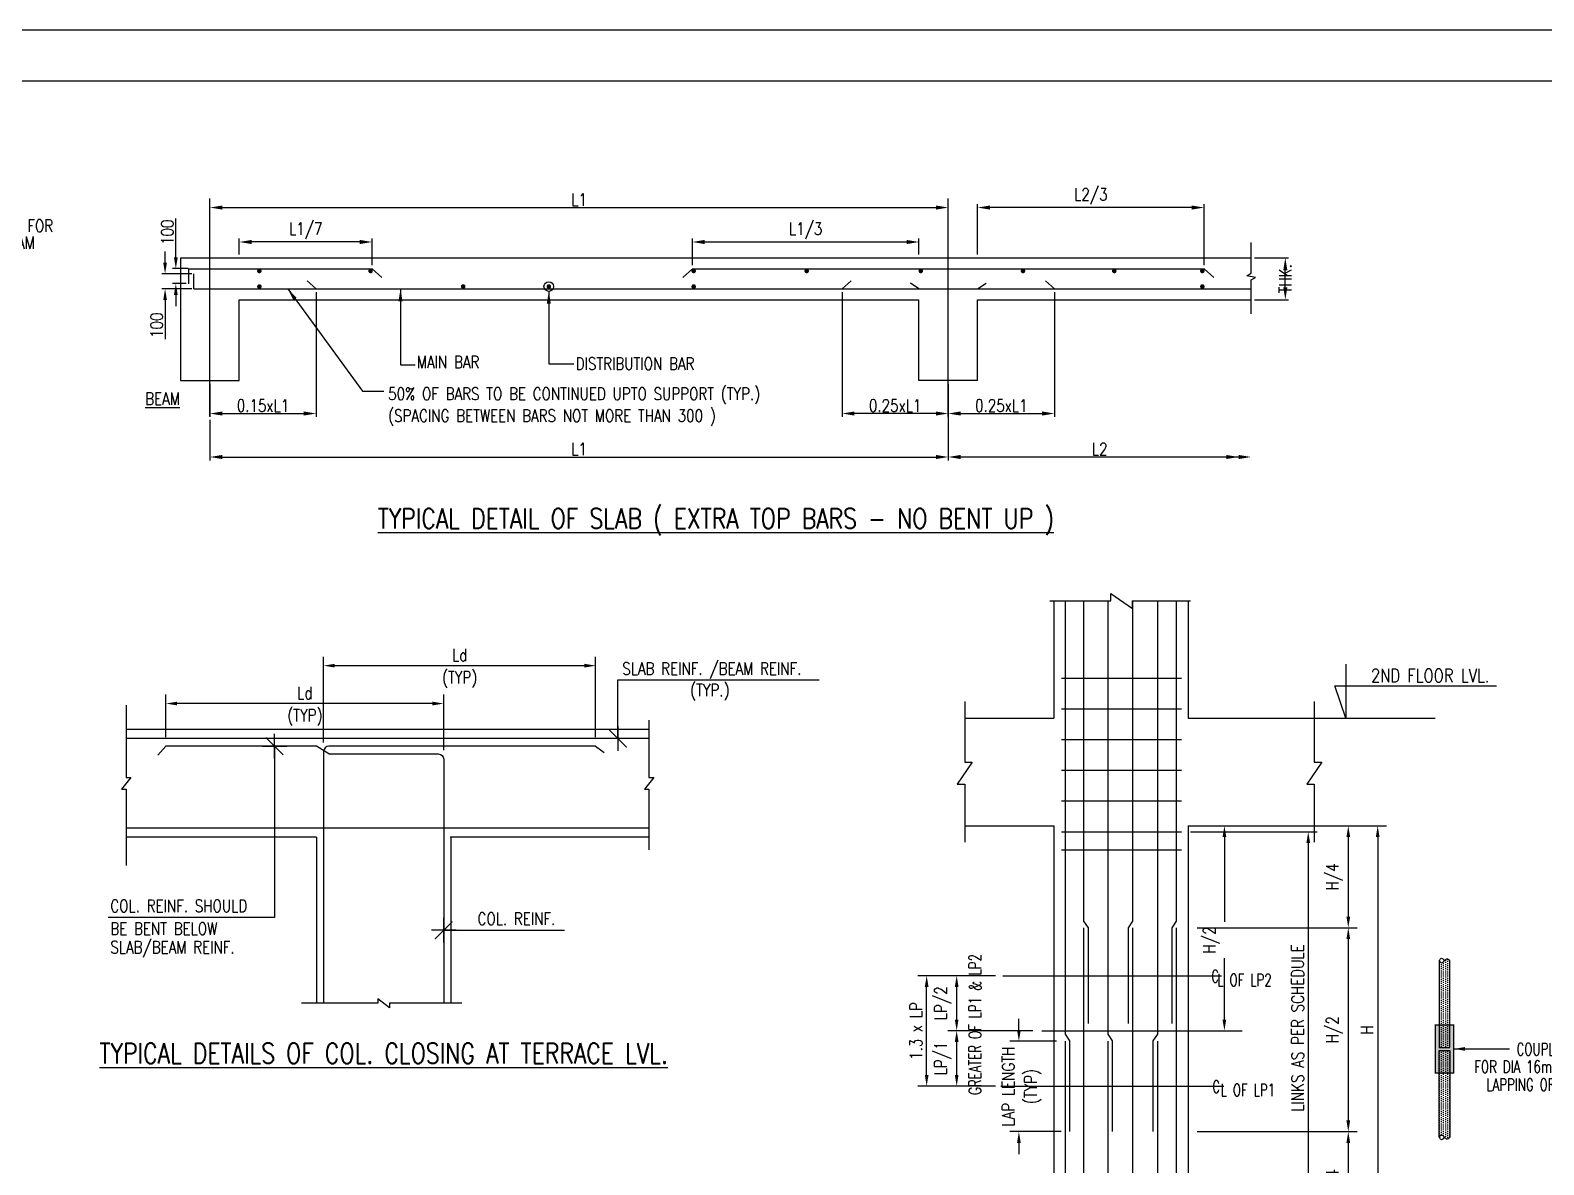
# Model space of a CAD drawing. Extents: x 482149 to 766876, y -388107 to -272741.
# Drawn here: x 689002 to 722770, y -299230 to -273908 of the extents above; entities that cross this region are included whole.
import ezdxf
from ezdxf.enums import TextEntityAlignment as Align
from ezdxf.lldxf.tags import DXFTag

# ---------------------------------------------------------------- set-up
doc = ezdxf.new("R2010")
doc.units = 0
doc.header["$LTSCALE"] = 500
doc.header["$MEASUREMENT"] = 0
doc.linetypes.add('CENTER2', pattern=[1.125, 0.75, -0.125, 0.125, -0.125])
doc.layers.get('DEFPOINTS').update_dxf_attribs({"color": 4})
for name, color, linetype in [('BRAKE LINE', 8, 'Continuous'), ('CEN', 8, 'CENTER'), ('col & circal', 8, 'CENTER2'), ('CUTOUT2', 9, 'Continuous'), ('DIM', 5, 'Continuous'), ('HACTH', 9, 'Continuous'), ('hat', 8, 'Continuous'), ('LINE CUT', 8, 'Continuous'), ('LINK', 2, 'Continuous'), ('REINFORCEMENT', 6, 'Continuous'), ('S-CONCRET LINE', 4, 'Continuous'), ('S-REINFORCEMENT', 6, 'Continuous'), ('S-TEXT-1', 4, 'Continuous'), ('S-TITLE', 6, 'Continuous'), ('s_TITILE', 9, 'Continuous'), ('TXT', 4, 'Continuous'), ('TXT1', 2, 'Continuous')]:
    doc.layers.add(name, color=color, linetype=linetype)
doc.styles.add('ROMAND', font='simplex.shx')
doc.styles.add('ROMANS', font='simplex.shx', dxfattribs={"width": 0.8, "height": 275, "bigfont": 'bigfont.shx'})
doc.styles.add('ROMENT', font='simplex.shx', dxfattribs={"bigfont": 'bigfont.shx'})
tags = doc.linetypes.add('CENTER', pattern=[2, 1.25, -0.25, 0.25, -0.25]).pattern_tags.tags
tags[10:11] = [DXFTag(74, 4), DXFTag(75, 0), DXFTag(340, '0'), DXFTag(46, 1.0), DXFTag(50, 0.0), DXFTag(44, 0.0), DXFTag(45, 0.0)]
tags[8:9] = [DXFTag(74, 4), DXFTag(75, 0), DXFTag(340, '0'), DXFTag(46, 1.0), DXFTag(50, 0.0), DXFTag(44, 0.0), DXFTag(45, 0.0)]
tags[6:7] = [DXFTag(74, 4), DXFTag(75, 0), DXFTag(340, '0'), DXFTag(46, 1.0), DXFTag(50, 0.0), DXFTag(44, 0.0), DXFTag(45, 0.0)]
tags[4:5] = [DXFTag(74, 4), DXFTag(75, 0), DXFTag(340, '0'), DXFTag(46, 1.0), DXFTag(50, 0.0), DXFTag(44, 0.0), DXFTag(45, 0.0)]
doc.dimstyles.new('Copy of INT2TIMES', dxfattribs={"dimtxt": 300, "dimasz": 275, "dimexe": 75, "dimexo": 75, "dimgap": 40, "dimtad": 1, "dimdec": 0, "dimlfac": 0.5, "dimrnd": 5, "dimzin": 0, "dimdsep": 46, "dimtxsty": 'ROMANS', "dimcen": -1, "dimclrd": 5, "dimclre": 5, "dimclrt": 4, "dimadec": 0, "dimazin": 0, "dimtfac": 1, "dimtdec": 0, "dimtix": 1, "dimtofl": 0, "dimtmove": 2, "dimatfit": 3, "dimfxl": 0, "dimtolj": 1, "dimtzin": 0, "dimarcsym": 0})
doc.dimstyles.new('Copy(2) of Standard', dxfattribs={"dimtxt": 300, "dimasz": 250, "dimexe": 75, "dimexo": 50, "dimgap": 50, "dimtad": 1, "dimdec": 0, "dimrnd": 5, "dimzin": 0, "dimdsep": 46, "dimtxsty": 'ROMANS', "dimcen": 0, "dimclrd": 5, "dimclre": 5, "dimclrt": 4, "dimadec": 0, "dimazin": 0, "dimtfac": 1, "dimtdec": 0, "dimtofl": 0, "dimtmove": 0, "dimatfit": 3, "dimfxl": 0, "dimtolj": 1, "dimtzin": 0, "dimarcsym": 0})
doc.dimstyles.new('dim25', dxfattribs={"dimtxt": 250, "dimasz": 250, "dimexe": 200, "dimexo": 200, "dimgap": 100, "dimtad": 1, "dimdec": 0, "dimlfac": 0.25, "dimzin": 0, "dimdsep": 46, "dimtxsty": 'ROMANS', "dimcen": 0, "dimclrd": 5, "dimclre": 5, "dimclrt": 4, "dimadec": 0, "dimazin": 0, "dimtfac": 1, "dimtdec": 0, "dimtix": 1, "dimtofl": 0, "dimtmove": 2, "dimatfit": 3, "dimfxl": 0, "dimtolj": 1, "dimtzin": 0, "dimlwd": -1, "dimlwe": -1, "dimarcsym": 0})
doc.dimstyles.new('INT$7', dxfattribs={"dimtxt": 9, "dimasz": 8, "dimexe": 8, "dimexo": 3, "dimgap": 2, "dimtad": 1, "dimdec": 0, "dimzin": 0, "dimdsep": 46, "dimtxsty": 'ROMANS', "dimblk": 'DIMTICK', "dimcen": -0.25, "dimclrd": 5, "dimclre": 5, "dimclrt": 4, "dimadec": 0, "dimazin": 0, "dimtfac": 1, "dimtdec": 0, "dimtix": 1, "dimtofl": 0, "dimtmove": 2, "dimatfit": 3, "dimldrblk": 'DIMTICK', "dimfxl": 0, "dimtolj": 1, "dimtzin": 0, "dimarcsym": 0})

# ---------------------------------------------------------------- blocks, each defined once
blk = doc.blocks.new('DIMTICK')
for p, q in [((-1, 0), (1, 0)), ((0, 1), (0, -1))]:
    blk.add_line(p, q)
at = {"color": 2, "const_width": 0.1}
blk.add_lwpolyline([(0.71, 0.71), (-0.71, -0.71)], dxfattribs=at)
blk = doc.blocks.new('*D88')
at = {"layer": 'DEFPOINTS', "color": 0}
for p in [(693665, -278634), (693665, -278988), (696630, -279229)]:
    blk.add_point(p, dxfattribs=at)
at = {"layer": 'DIM', "color": 5, "lineweight": -2, "ltscale": 2}
for p, q in [((693665, -278913), (693665, -278559)), ((696630, -279154), (696630, -278559)), ((696355, -278634), (693940, -278634))]:
    blk.add_line(p, q, dxfattribs=at)
at = {"layer": 'DIM', "color": 5}
for points in [[(693940, -278588), (693940, -278680), (693665, -278634)], [(696355, -278680), (696355, -278588), (696630, -278634)]]:
    blk.add_solid(points, dxfattribs=at)
at = {"layer": 'DIM', "color": 4, "insert": (695147, -278384), "char_height": 275, "attachment_point": 5, "style": 'ROMANS'}
blk.add_mtext('\\A1;L1/7', dxfattribs=at)
blk = doc.blocks.new('*D89')
at = {"layer": 'DEFPOINTS', "color": 0}
for p in [(708829, -278634), (703775, -279229), (708829, -278988)]:
    blk.add_point(p, dxfattribs=at)
at = {"layer": 'DIM', "color": 5, "lineweight": -2, "ltscale": 2}
for p, q in [((703775, -279154), (703775, -278559)), ((708829, -278913), (708829, -278559)), ((704050, -278634), (708554, -278634))]:
    blk.add_line(p, q, dxfattribs=at)
at = {"layer": 'DIM', "color": 5}
for points in [[(704050, -278588), (704050, -278680), (703775, -278634)], [(708554, -278680), (708554, -278588), (708829, -278634)]]:
    blk.add_solid(points, dxfattribs=at)
at = {"layer": 'DIM', "color": 4, "insert": (706302, -278384), "char_height": 275, "attachment_point": 5, "style": 'ROMANS'}
blk.add_mtext('\\A1;L1/3', dxfattribs=at)
blk = doc.blocks.new('*D90')
at = {"layer": 'DEFPOINTS', "color": 0}
for p in [(710138, -277865), (710138, -278988), (715193, -279229)]:
    blk.add_point(p, dxfattribs=at)
at = {"layer": 'DIM', "color": 5, "lineweight": -2, "ltscale": 2}
for p, q in [((710138, -278913), (710138, -277790)), ((714918, -277865), (710413, -277865)), ((715193, -279154), (715193, -277790))]:
    blk.add_line(p, q, dxfattribs=at)
at = {"layer": 'DIM', "color": 5}
for points in [[(710413, -277820), (710413, -277911), (710138, -277865)], [(714918, -277911), (714918, -277820), (715193, -277865)]]:
    blk.add_solid(points, dxfattribs=at)
at = {"layer": 'DIM', "color": 4, "insert": (712666, -277616), "char_height": 275, "attachment_point": 5, "style": 'ROMANS'}
blk.add_mtext('\\A1;L2/3', dxfattribs=at)
blk = doc.blocks.new('*D91')
at = {"layer": 'DEFPOINTS', "color": 0}
for p in [(716241, -278988), (717004, -278988), (716241, -279922)]:
    blk.add_point(p, dxfattribs=at)
at = {"layer": 'DIM', "color": 5, "lineweight": -2, "ltscale": 2}
for p, q in [((716316, -278988), (717079, -278988)), ((717004, -279647), (717004, -279263)), ((716316, -279922), (717079, -279922))]:
    blk.add_line(p, q, dxfattribs=at)
at = {"layer": 'DIM', "color": 5}
for points in [[(717050, -279263), (716959, -279263), (717004, -278988)], [(716959, -279647), (717050, -279647), (717004, -279922)]]:
    blk.add_solid(points, dxfattribs=at)
at = {"layer": 'DIM', "color": 4, "insert": (717004, -279455), "char_height": 275, "attachment_point": 5, "rotation": 90, "style": 'ROMANS'}
blk.add_mtext('\\A1;THK.', dxfattribs=at)
blk = doc.blocks.new('*D92')
at = {"layer": 'DEFPOINTS', "color": 0}
for p in [(709484, -277865), (693011, -278988), (709484, -278988)]:
    blk.add_point(p, dxfattribs=at)
at = {"layer": 'DIM', "color": 5, "lineweight": -2, "ltscale": 2}
for p, q in [((693011, -278913), (693011, -277790)), ((693286, -277865), (709209, -277865)), ((709484, -278913), (709484, -277790))]:
    blk.add_line(p, q, dxfattribs=at)
at = {"layer": 'DIM', "color": 5}
for points in [[(693286, -277820), (693286, -277911), (693011, -277865)], [(709209, -277911), (709209, -277820), (709484, -277865)]]:
    blk.add_solid(points, dxfattribs=at)
at = {"layer": 'DIM', "color": 4, "insert": (701247, -277688), "char_height": 275, "attachment_point": 5, "style": 'ROMANS'}
blk.add_mtext('\\A1;L1', dxfattribs=at)
blk = doc.blocks.new('*D121')
at = {"layer": 'DEFPOINTS', "color": 0}
for p in [(695380, -279681), (693011, -281728), (695380, -282463)]:
    blk.add_point(p, dxfattribs=at)
at = {"layer": 'DIM', "color": 5, "lineweight": -2, "ltscale": 2}
for p, q in [((695380, -279756), (695380, -282538)), ((693011, -281803), (693011, -282538)), ((693286, -282463), (695105, -282463))]:
    blk.add_line(p, q, dxfattribs=at)
at = {"layer": 'DIM', "color": 5}
for points in [[(693286, -282417), (693286, -282508), (693011, -282463)], [(695105, -282508), (695105, -282417), (695380, -282463)]]:
    blk.add_solid(points, dxfattribs=at)
at = {"layer": 'DIM', "color": 4, "insert": (694195, -282285), "char_height": 275, "attachment_point": 5, "style": 'ROMANS'}
blk.add_mtext('\\A1;0.15xL1', dxfattribs=at)
blk = doc.blocks.new('*D122')
at = {"layer": 'DEFPOINTS', "color": 0}
for p in [(707115, -279681), (709484, -281728), (707115, -282463)]:
    blk.add_point(p, dxfattribs=at)
at = {"layer": 'DIM', "color": 5, "lineweight": -2, "ltscale": 2}
for p, q in [((707115, -279756), (707115, -282538)), ((709484, -281803), (709484, -282538)), ((709209, -282463), (707390, -282463))]:
    blk.add_line(p, q, dxfattribs=at)
at = {"layer": 'DIM', "color": 5}
for points in [[(707390, -282417), (707390, -282508), (707115, -282463)], [(709209, -282508), (709209, -282417), (709484, -282463)]]:
    blk.add_solid(points, dxfattribs=at)
at = {"layer": 'DIM', "color": 4, "insert": (708299, -282285), "char_height": 275, "attachment_point": 5, "style": 'ROMANS'}
blk.add_mtext('\\A1;0.25xL1', dxfattribs=at)
blk = doc.blocks.new('*D123')
at = {"layer": 'DEFPOINTS', "color": 0}
for p in [(709484, -281728), (693011, -282526), (709484, -283433)]:
    blk.add_point(p, dxfattribs=at)
at = {"layer": 'DIM', "color": 5, "lineweight": -2, "ltscale": 2}
for p, q in [((709484, -281803), (709484, -283508)), ((693011, -282601), (693011, -283508)), ((693286, -283433), (709209, -283433))]:
    blk.add_line(p, q, dxfattribs=at)
at = {"layer": 'DIM', "color": 5}
for points in [[(693286, -283387), (693286, -283479), (693011, -283433)], [(709209, -283479), (709209, -283387), (709484, -283433)]]:
    blk.add_solid(points, dxfattribs=at)
at = {"layer": 'DIM', "color": 4, "insert": (701247, -283256), "char_height": 275, "attachment_point": 5, "style": 'ROMANS'}
blk.add_mtext('\\A1;L1', dxfattribs=at)
blk = doc.blocks.new('*D124')
at = {"layer": 'DEFPOINTS', "color": 0}
for p in [(709484, -281728), (709484, -283433), (716241, -283433)]:
    blk.add_point(p, dxfattribs=at)
at = {"layer": 'DIM', "color": 5, "lineweight": -2, "ltscale": 2}
for p, q in [((709484, -281803), (709484, -283508)), ((715966, -283433), (709759, -283433)), ((716241, -283508), (716241, -283508))]:
    blk.add_line(p, q, dxfattribs=at)
at = {"layer": 'DIM', "color": 5}
for points in [[(709759, -283387), (709759, -283479), (709484, -283433)], [(715966, -283479), (715966, -283387), (716241, -283433)]]:
    blk.add_solid(points, dxfattribs=at)
at = {"layer": 'DIM', "color": 4, "insert": (712862, -283256), "char_height": 275, "attachment_point": 5, "style": 'ROMANS'}
blk.add_mtext('\\A1;L2', dxfattribs=at)
blk = doc.blocks.new('*D128')
at = {"layer": 'DEFPOINTS', "color": 0}
for p in [(711853, -279681), (709484, -281728), (711853, -282463)]:
    blk.add_point(p, dxfattribs=at)
at = {"layer": 'DIM', "color": 5, "lineweight": -2, "ltscale": 2}
for p, q in [((711853, -279756), (711853, -282538)), ((709484, -281803), (709484, -282538)), ((709759, -282463), (711578, -282463))]:
    blk.add_line(p, q, dxfattribs=at)
at = {"layer": 'DIM', "color": 5}
for points in [[(709759, -282417), (709759, -282508), (709484, -282463)], [(711578, -282508), (711578, -282417), (711853, -282463)]]:
    blk.add_solid(points, dxfattribs=at)
at = {"layer": 'DIM', "color": 4, "insert": (710668, -282285), "char_height": 275, "attachment_point": 5, "style": 'ROMANS'}
blk.add_mtext('\\A1;0.25xL1', dxfattribs=at)
blk = doc.blocks.new('*D130')
at = {"layer": 'DEFPOINTS', "color": 0}
for p in [(692029, -288936), (692029, -289888), (698226, -290180)]:
    blk.add_point(p, dxfattribs=at)
at = {"layer": 'DIM', "color": 5}
for p, q in [((692029, -289688), (692029, -288736)), ((697976, -288936), (692279, -288936)), ((698226, -289980), (698226, -288736))]:
    blk.add_line(p, q, dxfattribs=at)
for points in [[(692279, -288894), (692279, -288978), (692029, -288936)], [(697976, -288978), (697976, -288894), (698226, -288936)]]:
    blk.add_solid(points, dxfattribs=at)
at = {"layer": 'DIM', "color": 4, "char_height": 275, "attachment_point": 5, "style": 'ROMANS'}
for s, insert in [('\\A1;Ld', (695128, -288698)), ('(TYP)', (695128, -289245))]:
    blk.add_mtext(s, dxfattribs=dict(at, insert=insert))
blk = doc.blocks.new('*D131')
at = {"layer": 'DEFPOINTS', "color": 0}
for p in [(701616, -288090), (695546, -290008), (701616, -289888)]:
    blk.add_point(p, dxfattribs=at)
at = {"layer": 'DIM', "color": 5}
for p, q in [((695546, -289808), (695546, -287890)), ((701616, -289688), (701616, -287890)), ((695796, -288090), (701366, -288090))]:
    blk.add_line(p, q, dxfattribs=at)
for points in [[(695796, -288049), (695796, -288132), (695546, -288090)], [(701366, -288132), (701366, -288049), (701616, -288090)]]:
    blk.add_solid(points, dxfattribs=at)
at = {"layer": 'DIM', "color": 4, "char_height": 275, "attachment_point": 5, "style": 'ROMANS'}
for s, insert in [('\\A1;Ld', (698581, -287853)), ('(TYP)', (698581, -288400))]:
    blk.add_mtext(s, dxfattribs=dict(at, insert=insert))
blk = doc.blocks.new('*D168')
at = {"layer": 'DEFPOINTS', "color": 0}
for p in [(692250, -279229), (692577, -279229), (692532, -279564)]:
    blk.add_point(p, dxfattribs=at)
at = {"layer": 'TXT', "color": 5, "linetype": 'ByBlock', "lineweight": -2}
for p, q in [((692250, -278979), (692250, -278106)), ((692527, -279229), (692175, -279229)), ((692482, -279564), (692175, -279564)), ((692250, -279814), (692250, -280064))]:
    blk.add_line(p, q, dxfattribs=at)
at = {"layer": 'TXT', "color": 5}
for points in [[(692208, -278979), (692291, -278979), (692250, -279229)], [(692291, -279814), (692208, -279814), (692250, -279564)]]:
    blk.add_solid(points, dxfattribs=at)
at = {"layer": 'TXT', "color": 4, "insert": (692062, -278417), "char_height": 275, "attachment_point": 5, "rotation": 90, "style": 'ROMANS'}
blk.add_mtext('\\A1;100', dxfattribs=at)
blk = doc.blocks.new('*D169')
at = {"layer": 'DEFPOINTS', "color": 0}
for p in [(692654, -279346), (692010, -279681), (692654, -279681)]:
    blk.add_point(p, dxfattribs=at)
at = {"layer": 'DIM', "color": 5, "lineweight": -2}
for p, q in [((692010, -279096), (692010, -278846)), ((692604, -279346), (691935, -279346)), ((692604, -279681), (691935, -279681)), ((692010, -279931), (692010, -280804))]:
    blk.add_line(p, q, dxfattribs=at)
at = {"layer": 'DIM', "color": 5}
for points in [[(691969, -279096), (692052, -279096), (692010, -279346)], [(692052, -279931), (691969, -279931), (692010, -279681)]]:
    blk.add_solid(points, dxfattribs=at)
at = {"layer": 'DIM', "color": 4, "insert": (691823, -280492), "char_height": 275, "attachment_point": 5, "rotation": 90, "style": 'ROMANS'}
blk.add_mtext('\\A1;100', dxfattribs=at)
blk = doc.blocks.new('*D210')
at = {"layer": 'DEFPOINTS', "color": 0}
for p in [(709002, -295010), (710741, -295010), (710741, -297476)]:
    blk.add_point(p, dxfattribs=at)
at = {"layer": 'DIM', "color": 5}
for p, q in [((710541, -295010), (708802, -295010)), ((709002, -297226), (709002, -295260)), ((710541, -297476), (708802, -297476))]:
    blk.add_line(p, q, dxfattribs=at)
for points in [[(709044, -295260), (708961, -295260), (709002, -295010)], [(708961, -297226), (709044, -297226), (709002, -297476)]]:
    blk.add_solid(points, dxfattribs=at)
at = {"layer": 'DIM', "color": 4, "insert": (708765, -296243), "char_height": 275, "attachment_point": 5, "rotation": 90, "style": 'ROMANS'}
blk.add_mtext('\\A1;1.3 x LP', dxfattribs=at)
blk = doc.blocks.new('*D213')
at = {"layer": 'DEFPOINTS', "color": 0}
for p in [(709672, -296238), (711571, -296238), (710741, -297476)]:
    blk.add_point(p, dxfattribs=at)
at = {"layer": 'DIM', "color": 5}
for p, q in [((711371, -296238), (709472, -296238)), ((709672, -297226), (709672, -296488)), ((710541, -297476), (709472, -297476))]:
    blk.add_line(p, q, dxfattribs=at)
for points in [[(709713, -296488), (709630, -296488), (709672, -296238)], [(709630, -297226), (709713, -297226), (709672, -297476)]]:
    blk.add_solid(points, dxfattribs=at)
at = {"layer": 'DIM', "color": 4, "insert": (709362, -296857), "char_height": 275, "attachment_point": 5, "rotation": 90, "style": 'ROMANS'}
blk.add_mtext('\\A1;LP/1', dxfattribs=at)
blk = doc.blocks.new('*D214')
at = {"layer": 'DEFPOINTS', "color": 0}
for p in [(709672, -295010), (710741, -295010), (711571, -296238)]:
    blk.add_point(p, dxfattribs=at)
at = {"layer": 'DIM', "color": 5}
for p, q in [((710541, -295010), (709472, -295010)), ((709672, -295988), (709672, -295260)), ((711371, -296238), (709472, -296238))]:
    blk.add_line(p, q, dxfattribs=at)
for points in [[(709713, -295260), (709630, -295260), (709672, -295010)], [(709630, -295988), (709713, -295988), (709672, -296238)]]:
    blk.add_solid(points, dxfattribs=at)
at = {"layer": 'DIM', "color": 4, "insert": (709362, -295624), "char_height": 275, "attachment_point": 5, "rotation": 90, "style": 'ROMANS'}
blk.add_mtext('\\A1;LP/2', dxfattribs=at)
blk = doc.blocks.new('*D215')
at = {"layer": 'DEFPOINTS', "color": 0}
for p in [(717348, -291666), (717194, -300766), (719065, -300766)]:
    blk.add_point(p, dxfattribs=at)
at = {"layer": 'DIM', "color": 5}
for p, q in [((717548, -291666), (719265, -291666)), ((719065, -291916), (719065, -300516)), ((717394, -300766), (719265, -300766))]:
    blk.add_line(p, q, dxfattribs=at)
for points in [[(719107, -291916), (719024, -291916), (719065, -291666)], [(719024, -300516), (719107, -300516), (719065, -300766)]]:
    blk.add_solid(points, dxfattribs=at)
at = {"layer": 'DIM', "color": 4, "insert": (718828, -296216), "char_height": 275, "attachment_point": 5, "rotation": 90, "style": 'ROMANS'}
blk.add_mtext('\\A1;H', dxfattribs=at)
blk = doc.blocks.new('*D216')
at = {"layer": 'DEFPOINTS', "color": 0}
for p in [(714840, -291666), (714840, -296238), (715645, -296238)]:
    blk.add_point(p, dxfattribs=at)
at = {"layer": 'DIM', "color": 5}
for p, q in [((715040, -291666), (715845, -291666)), ((715645, -291916), (715645, -293809)), ((715645, -295988), (715645, -294616)), ((715040, -296238), (715845, -296238))]:
    blk.add_line(p, q, dxfattribs=at)
for points in [[(715687, -291916), (715604, -291916), (715645, -291666)], [(715604, -295988), (715687, -295988), (715645, -296238)]]:
    blk.add_solid(points, dxfattribs=at)
at = {"layer": 'DIM', "color": 4, "insert": (715355, -294212), "char_height": 275, "attachment_point": 5, "rotation": 90, "style": 'ROMANS'}
blk.add_mtext('\\A1;H/2', dxfattribs=at)
blk = doc.blocks.new('*D219')
at = {"layer": 'DEFPOINTS', "color": 0}
for p in [(717041, -291666), (714840, -293941), (718409, -293941)]:
    blk.add_point(p, dxfattribs=at)
at = {"layer": 'DIM', "color": 5}
for p, q in [((717241, -291666), (718609, -291666)), ((718409, -291916), (718409, -293691)), ((715040, -293941), (718609, -293941))]:
    blk.add_line(p, q, dxfattribs=at)
for points in [[(718451, -291916), (718368, -291916), (718409, -291666)], [(718368, -293691), (718451, -293691), (718409, -293941)]]:
    blk.add_solid(points, dxfattribs=at)
at = {"layer": 'DIM', "color": 4, "insert": (718100, -292803), "char_height": 275, "attachment_point": 5, "rotation": 90, "style": 'ROMANS'}
blk.add_mtext('\\A1;H/4', dxfattribs=at)
blk = doc.blocks.new('*D220')
at = {"layer": 'DEFPOINTS', "color": 0}
for p in [(714840, -293941), (714840, -298491), (718409, -298491)]:
    blk.add_point(p, dxfattribs=at)
at = {"layer": 'DIM', "color": 5}
for p, q in [((715040, -293941), (718609, -293941)), ((718409, -294191), (718409, -298241)), ((715040, -298491), (718609, -298491))]:
    blk.add_line(p, q, dxfattribs=at)
for points in [[(718451, -294191), (718368, -294191), (718409, -293941)], [(718368, -298241), (718451, -298241), (718409, -298491)]]:
    blk.add_solid(points, dxfattribs=at)
at = {"layer": 'DIM', "color": 4, "insert": (718100, -296216), "char_height": 275, "attachment_point": 5, "rotation": 90, "style": 'ROMANS'}
blk.add_mtext('\\A1;H/2', dxfattribs=at)
blk = doc.blocks.new('*D221')
at = {"layer": 'DEFPOINTS', "color": 0}
for p in [(714840, -298491), (717194, -300766), (718409, -300766)]:
    blk.add_point(p, dxfattribs=at)
at = {"layer": 'DIM', "color": 5}
for p, q in [((715040, -298491), (718609, -298491)), ((718409, -298741), (718409, -300516)), ((717394, -300766), (718609, -300766))]:
    blk.add_line(p, q, dxfattribs=at)
for points in [[(718451, -298741), (718368, -298741), (718409, -298491)], [(718368, -300516), (718451, -300516), (718409, -300766)]]:
    blk.add_solid(points, dxfattribs=at)
at = {"layer": 'DIM', "color": 4, "insert": (718100, -299628), "char_height": 275, "attachment_point": 5, "rotation": 90, "style": 'ROMANS'}
blk.add_mtext('\\A1;H/4', dxfattribs=at)
blk = doc.blocks.new('*D205')
at = {"layer": 'DEFPOINTS', "color": 0}
for p in [(714688, -291799), (714688, -300552), (717516, -300552)]:
    blk.add_point(p, dxfattribs=at)
at = {"layer": 'DIM', "color": 5}
for p, q in [((714888, -291799), (717716, -291799)), ((717516, -292049), (717516, -300302)), ((714888, -300552), (717716, -300552))]:
    blk.add_line(p, q, dxfattribs=at)
for points in [[(717558, -292049), (717475, -292049), (717516, -291799)], [(717475, -300302), (717558, -300302), (717516, -300552)]]:
    blk.add_solid(points, dxfattribs=at)
at = {"layer": 'DIM', "color": 4, "insert": (717279, -296176), "char_height": 275, "attachment_point": 5, "rotation": 90, "style": 'ROMANS'}
blk.add_mtext('\\A1;LINKS AS PER SCHEDULE', dxfattribs=at)
blk = doc.blocks.new('*D207')
at = {"layer": 'DEFPOINTS', "color": 0}
for p in [(712100, -296473), (711060, -298491), (712200, -298491)]:
    blk.add_point(p, dxfattribs=at)
at = {"layer": 'DIM', "color": 5}
for p, q in [((711060, -296223), (711060, -295973)), ((711900, -296473), (710860, -296473)), ((712000, -298491), (710860, -298491)), ((711060, -298741), (711060, -298991))]:
    blk.add_line(p, q, dxfattribs=at)
for points in [[(711019, -296223), (711102, -296223), (711060, -296473)], [(711102, -298741), (711019, -298741), (711060, -298491)]]:
    blk.add_solid(points, dxfattribs=at)
at = {"layer": 'DIM', "color": 4, "char_height": 275, "attachment_point": 5, "rotation": 90, "style": 'ROMANS'}
for s, insert in [('\\A1;LAP LENGTH', (710823, -297482)), ('(TYP)', (711370, -297482))]:
    blk.add_mtext(s, dxfattribs=dict(at, insert=insert))
blk = doc.blocks.new('zw$155A')
at = {"layer": 's_TITILE', "color": 7}
blk.add_lwpolyline([(0, 0), (88000, 0), (88000, 58000), (0, 58000)], close=True, dxfattribs=at)
at = {"layer": 's_TITILE', "color": 1}
blk.add_lwpolyline([(1300, 800), (78500, 800), (78500, 57200), (1300, 57200)], close=True, dxfattribs=at)

msp = doc.modelspace()

# ---------------------------------------------------------------- hatches: boundary and pattern name
at = {"layer": 'DIM'}
h = msp.add_hatch(color=253, dxfattribs=at)
h.dxf.hatch_style = 1
h.paths.add_polyline_path([(720349.272, -296107.618), (720349.272, -297179.819), (720763.496, -297179.819), (720763.496, -296107.618)])
at = {"layer": 'HACTH'}
h = msp.add_hatch(dxfattribs=at)
h.set_pattern_fill('DOTS', color=256, scale=750, angle=90, style=0)
h.set_pattern_definition([(90, (-12920.783, 59664.17), (-46.875, 23.4375), [0, -46.875])])
edge = h.paths.add_edge_path()
edge.add_spline(control_points=[(720436.384, -294671.443), (720452.723, -294695.053), (720488.623, -294746.933), (720552, -294675.766), (720610.262, -294613.169), (720652.924, -294650.766), (720676.384, -294671.443)], knot_values=[0, 0, 0, 0, 71.086820062, 156.197929129, 220.643453422, 299.388696094, 299.388696094, 299.388696094, 299.388696094], degree=3, periodic=0)
edge.add_line((720676.384, -294671.443), (720676.384, -296611.103))
edge.add_line((720676.384, -296611.103), (720436.384, -296611.103))
edge.add_line((720436.384, -296611.103), (720436.384, -294671.443))
h = msp.add_hatch(dxfattribs=at)
h.set_pattern_fill('DOTS', color=256, scale=750, angle=90, style=0)
h.set_pattern_definition([(90, (-12920.783, 59858.96), (-46.875, 23.4375), [0, -46.875])])
edge = h.paths.add_edge_path()
edge.add_line((720436.384, -298615.994), (720436.384, -296676.334))
edge.add_line((720436.384, -296676.334), (720676.384, -296676.334))
edge.add_line((720676.384, -296676.334), (720676.384, -298615.994))
edge.add_spline(control_points=[(720676.384, -298615.994), (720652.924, -298636.671), (720610.262, -298674.268), (720552, -298611.671), (720488.623, -298540.504), (720452.723, -298592.384), (720436.384, -298615.994)], knot_values=[-299.388696094, -299.388696094, -299.388696094, -299.388696094, -220.643453422, -156.197929129, -71.086820062, 0, 0, 0, 0], degree=3, periodic=0)

# ---------------------------------------------------------------- linework, layer by layer
at = {"layer": 'BRAKE LINE', "ltscale": 2}
for points in [[(691139.029, -288971.078), (691139.029, -290587.084), (691245.388, -290587.084), (691040.852, -290849.172), (691139.029, -290849.172), (691139.029, -292552.48)], [(702806.605, -289304.578), (702806.605, -290587.084), (702912.964, -290587.084), (702708.428, -290849.172), (702806.605, -290849.172), (702806.605, -292199.48)], [(698633.528, -295624.067), (697017.521, -295624.067), (697017.521, -295730.426), (696755.434, -295525.889), (696755.434, -295624.067), (695052.126, -295624.067)]]:
    msp.add_lwpolyline(points, dxfattribs=at)
at = {"layer": 'CEN'}
for p, q in [((710698.161, -295010.163), (715579.359, -295010.163)), ((711570.859, -296237.773), (716040.859, -296237.773)), ((710655.334, -297476.071), (715635.033, -297476.071))]:
    msp.add_line(p, q, dxfattribs=at)
at = {"layer": 'col & circal', "linetype": 'CENTER2', "ltscale": 50}
for p, q in [((693010.568, -282525.565), (693010.568, -277663.535)), ((709483.874, -282525.565), (709483.874, -277663.535))]:
    msp.add_line(p, q, dxfattribs=at)
at = {"layer": 'CUTOUT2', "linetype": 'Continuous', "elevation": 0}
msp.add_lwpolyline([(716240.704, -280237.912), (716240.72, -279481.556), (716337.786, -279425.509), (716144.504, -279387.623), (716240.72, -279329.676), (716240.698, -278646.618)], dxfattribs=at)
at = {"layer": 'DEFPOINTS', "color": 0, "linetype": 'ByBlock'}
msp.add_point((695186.478, -289878.128), dxfattribs=at)
at = {"layer": 'DIM', "color": 3, "linetype": 'Continuous'}
msp.add_line((717651.22, -289265.523), (720349.42, -289265.523), dxfattribs=at)
at = {"layer": 'DIM', "color": 8}
for points in [[(711752.763, -286646.741), (713110.726, -286646.741), (713110.726, -286480.377), (713597.542, -286813.105), (713597.542, -286646.741), (714891.45, -286646.741)], [(709851.646, -288888.559), (709851.646, -290246.522), (710018.01, -290246.522), (709685.282, -290733.338), (709851.646, -290733.338), (709851.646, -292027.246)], [(717651.22, -288888.559), (717651.22, -290246.522), (717817.584, -290246.522), (717484.856, -290733.338), (717651.22, -290733.338), (717651.22, -292027.246)]]:
    msp.add_lwpolyline(points, dxfattribs=at)
at = {"layer": 'DIM', "color": 8, "const_width": 30}
msp.add_lwpolyline([(720349.272, -296107.618), (720763.496, -296107.618), (720763.496, -297179.819), (720349.272, -297179.819)], close=True, dxfattribs=at)
at = {"layer": 'hat'}
msp.add_circle((700571.593, -279627.944), 107.407, dxfattribs=at)
at = {"layer": 'LINE CUT'}
for points in [[(720436.384, -294671.443), (720452.723, -294647.832), (720488.623, -294595.952), (720533.489, -294646.333), (720556.384, -294671.443)], [(720436.384, -298615.994), (720452.723, -298639.605), (720488.623, -298691.485), (720533.489, -298641.104), (720556.384, -298615.994)]]:
    msp.add_open_spline(points, degree=3, knots=[0, 0, 0, 0, 1.184780346, 2.603298855, 2.603298855, 2.603298855, 2.603298855], dxfattribs=at)
for points in [[(720436.384, -294671.443), (720487.257, -294721.094), (720556.384, -294671.443), (720607.853, -294632.658), (720676.384, -294671.443)], [(720436.384, -298615.994), (720487.257, -298566.343), (720556.384, -298615.994), (720607.853, -298654.779), (720676.384, -298615.994)]]:
    msp.add_spline(points, degree=3, dxfattribs=at)
at = {"layer": 'LINK'}
for p, q in [((712007.295, -288366.361), (714687.841, -288366.361)), ((712007.295, -289052.361), (714687.841, -289052.361)), ((712007.295, -289738.361), (714687.841, -289738.361)), ((712007.295, -290424.361), (714687.841, -290424.361)), ((712007.295, -291110.361), (714687.841, -291110.361)), ((712007.295, -291798.907), (714687.841, -291798.907)), ((712007.295, -292198.907), (714687.841, -292198.907))]:
    msp.add_line(p, q, dxfattribs=at)
at = {"layer": 'REINFORCEMENT'}
for points in [[(720436.384, -294671.443), (720436.384, -296611.103), (720676.384, -296611.103), (720676.384, -294671.443)], [(720436.384, -298615.994), (720436.384, -296676.334), (720676.384, -296676.334), (720676.384, -298615.994)]]:
    msp.add_lwpolyline(points, dxfattribs=at)
at = {"layer": 'S-CONCRET LINE', "color": 130}
for p, q in [((692356.186, -278988.147), (716240.709, -278988.147)), ((692356.186, -278988.147), (692356.186, -281728.34)), ((693664.949, -279921.783), (708829.492, -279921.783)), ((693664.949, -281728.34), (693664.949, -279921.783)), ((708829.492, -281728.34), (708829.492, -279921.783)), ((710138.255, -279921.783), (716240.709, -279921.783)), ((710138.255, -281728.34), (710138.255, -279921.783)), ((692356.186, -281728.34), (693664.949, -281728.34)), ((710138.255, -281728.34), (708829.492, -281728.34))]:
    msp.add_line(p, q, dxfattribs=at)
at = {"layer": 'S-CONCRET LINE', "color": 130, "linetype": 'Continuous'}
for p, q in [((711840.033, -286639.499), (711840.033, -289265.523)), ((714840.033, -286639.499), (714840.033, -289265.523)), ((709851.646, -289265.523), (711840.033, -289265.523)), ((714840.033, -289265.523), (717651.22, -289265.523)), ((702810.696, -289518.128), (691143.12, -289518.128)), ((709851.646, -291665.523), (711840.033, -291665.523)), ((711840.033, -291665.523), (711840.033, -300765.523)), ((714840.033, -291665.523), (714840.033, -300765.523)), ((714840.033, -291665.523), (717651.22, -291665.523)), ((695386.478, -291918.128), (691143.12, -291918.128)), ((695386.478, -291918.128), (695386.478, -295624.067)), ((698386.478, -291918.128), (698386.478, -295624.067)), ((702810.696, -291918.128), (698386.478, -291918.128))]:
    msp.add_line(p, q, dxfattribs=at)
msp.add_point((698386.478, -291918.128), dxfattribs=at)
at = {"layer": 'S-REINFORCEMENT', "linetype": 'ByBlock', "ltscale": 6}
for p, q in [((692531.985, -279229.391), (692531.985, -279564.282)), ((692531.985, -279229.391), (696629.609, -279229.391)), ((696629.609, -279229.391), (696844.358, -279426.09)), ((692654.352, -279680.539), (692654.352, -279345.648)), ((695179.5, -279497.261), (695379.596, -279680.539)), ((707314.941, -279497.261), (707114.845, -279680.539)), ((708829.492, -279680.539), (708639.53, -279549.75)), ((710138.255, -279680.539), (710328.217, -279549.75)), ((711652.806, -279497.261), (711852.902, -279680.539)), ((692654.352, -279680.539), (716240.709, -279680.539))]:
    msp.add_line(p, q, dxfattribs=at)
at = {"layer": 'S-REINFORCEMENT'}
for p, q in [((712100.033, -296311.618), (712100.033, -286639.499)), ((712511.809, -293790.523), (712511.809, -286639.499)), ((713050.226, -296311.618), (713050.226, -286639.499)), ((713605.052, -293790.523), (713605.052, -286639.499)), ((714157.664, -296311.618), (714157.664, -286639.499)), ((714580.033, -293790.523), (714580.033, -286639.499)), ((712611.809, -293940.523), (712511.809, -293790.523)), ((712511.809, -306257.553), (712511.809, -293940.523)), ((712611.809, -296079.803), (712611.809, -293940.523)), ((713505.052, -293940.523), (713605.052, -293790.523)), ((713505.052, -296079.803), (713505.052, -293940.523)), ((713605.052, -306257.553), (713605.052, -293940.523)), ((714480.033, -293940.523), (714580.033, -293790.523)), ((714480.033, -296079.803), (714480.033, -293940.523)), ((714580.033, -306257.553), (714580.033, -293940.523)), ((712200.033, -296461.618), (712100.033, -296311.618)), ((712100.033, -308989.368), (712100.033, -296472.803)), ((712200.033, -298490.523), (712200.033, -296461.618)), ((713150.226, -296461.618), (713050.226, -296311.618)), ((713050.226, -308989.368), (713050.226, -296472.803)), ((713150.226, -298490.523), (713150.226, -296461.618)), ((714057.664, -296461.618), (714157.664, -296311.618)), ((714057.664, -298490.523), (714057.664, -296461.618)), ((714157.664, -308989.368), (714157.664, -296472.803))]:
    msp.add_line(p, q, dxfattribs=at)
at = {"layer": 'S-REINFORCEMENT', "linetype": 'Continuous'}
for p, q in [((702810.696, -289718.128), (691143.12, -289718.128)), ((692028.852, -289887.895), (691849.89, -290085.707)), ((695386.478, -289887.895), (692028.852, -289887.895)), ((695663.015, -290060.473), (695386.478, -289887.895)), ((701615.572, -289887.895), (701803.612, -290026.668)), ((702810.696, -291718.128), (691143.12, -291718.128))]:
    msp.add_line(p, q, dxfattribs=at)
at = {"layer": 'S-REINFORCEMENT', "const_width": 50.698, "elevation": 0}
for points in [[(694088.071, -279281.131, 1), (694138.762, -279281.131, 1)], [(696569.416, -279281.131, 1), (696620.108, -279281.131, 1)], [(703778.248, -279281.131, 1), (703828.94, -279281.131, 1)], [(706299.375, -279281.131, 1), (706350.066, -279281.131, 1)], [(708845.699, -279281.131, 1), (708896.391, -279281.131, 1)], [(711126.281, -279281.131, 1), (711176.973, -279281.131, 1)], [(713161.917, -279281.131, 1), (713212.609, -279281.131, 1)], [(715127.759, -279281.131, 1), (715178.45, -279281.131, 1)], [(694088.071, -279627.944, 1), (694138.762, -279627.944, 1)], [(698635.591, -279627.944, 1), (698686.283, -279627.944, 1)], [(700546.247, -279627.944, 1), (700596.939, -279627.944, 1)], [(703778.248, -279627.944, 1), (703828.94, -279627.944, 1)], [(715127.759, -279627.944, 1), (715178.45, -279627.944, 1)]]:
    msp.add_lwpolyline(points, format="xyb", close=True, dxfattribs=at)
at = {"layer": 'S-REINFORCEMENT', "linetype": 'ByBlock', "ltscale": 6, "elevation": 0}
msp.add_lwpolyline([(703559.896, -279426.09), (703774.644, -279229.391), (715193.103, -279229.391), (715407.852, -279426.09)], dxfattribs=at)
at = {"layer": 'S-REINFORCEMENT', "linetype": 'Continuous'}
for points in [[(701615.572, -289887.895), (695666.478, -289887.895, 0.414213562), (695546.478, -290007.895), (695546.478, -295624.067)], [(695663.015, -290060.473), (698106.478, -290060.473, -0.414213562), (698226.478, -290180.473), (698226.478, -295624.067)]]:
    msp.add_lwpolyline(points, format="xyb", dxfattribs=at)
at = {"layer": 'TXT1'}
msp.add_lwpolyline([(718357.772, -288053.288), (718357.772, -289265.523), (718112.227, -288543.813), (721712.701, -288543.813)], dxfattribs=at)

# ---------------------------------------------------------------- block references
at = {"xscale": 1.420454545454545, "yscale": 1.420454545454545, "zscale": 1.420454545454545}
msp.add_blockref('zw$155A', (634862.003, -356294.5), dxfattribs=at)

# ---------------------------------------------------------------- texts
at = {"layer": 'S-TEXT-1', "style": 'ROMENT', "width": 0.8}
for s, p in [('TOP EXTRA BARS FOR', (686288.233, -278410.609)), ('CANTILEVER BEAM', (686490.809, -278787.275)), ('MAIN BAR', (697626.704, -281450.584)), ('%%UBEAM', (691567.609, -282269.549)), ('SLAB REINF. /BEAM REINF. ', (702210.436, -288293.476)), ('(TYP.)', (703725.197, -288773.194)), ('COL. REINF. SHOULD', (690788.699, -293589.673)), ('COL. REINF.', (698981.863, -293877.614)), ('BE BENT BELOW ', (690788.699, -294097.566)), ('SLAB/BEAM REINF.', (690788.699, -294511.569))]:
    msp.add_text(s, height=275, dxfattribs=at).set_placement(p)
at = {"layer": 'S-TEXT-1', "linetype": 'ByBlock', "style": 'ROMANS', "width": 0.8}
for s, p in [('DISTRIBUTION BAR', (701170.391, -281486.414)), ('50%%% OF BARS TO BE CONTINUED UPTO SUPPORT (TYP.)', (696988.271, -282159.357)), ('(SPACING BETWEEN BARS NOT MORE THAN 300 )', (696988.271, -282647.391))]:
    msp.add_text(s, height=275, dxfattribs=at).set_placement(p)
at = {"layer": 'S-TEXT-1', "linetype": 'ByBlock', "style": 'ROMANS', "width": 0.7}
msp.add_text('GREATER OF LP1 & LP2', height=275, rotation=90, dxfattribs=at).set_placement((710080.655, -296097.452), align=Align.MIDDLE)
for s, p in [('C', (715440.29, -295021.61)), ('L OF LP2', (716093.29, -295106.11)), ('COUPLER', (722753.687, -296651.171)), ('FOR DIA 16mm & HIGHER', (722916.535, -297040.199)), ('C', (715460.464, -297487.518)), ('L OF LP1', (716168.464, -297561.518)), ('LAPPING OR COUPLER', (722916.535, -297442.013))]:
    msp.add_text(s, height=275, dxfattribs=at).set_placement(p, align=Align.MIDDLE)
at = {"layer": 'S-TITLE', "style": 'ROMANS', "width": 0.8}
for s, p in [('%%UTYPICAL DETAIL OF SLAB ( EXTRA TOP BARS - NO BENT UP )', (704298.448, -284805.27)), ('%%UTYPICAL DETAILS OF COL. CLOSING AT TERRACE LVL.', (696886.478, -296742.084))]:
    msp.add_text(s, height=450, dxfattribs=at).set_placement(p, align=Align.MIDDLE_CENTER)
at = {"layer": 'TXT1', "style": 'ROMAND', "width": 0.8}
msp.add_text('2ND FLOOR LVL.', height=300, dxfattribs=at).set_placement((720237.672, -288461.478), align=Align.CENTER)

# ---------------------------------------------------------------- dimensions: what is measured, and where the dimension line sits
at = {"layer": 'DIM', "ltscale": 2}
for base, p1, p2, text, picture, middle in [((709483.874, -277865.416), (693010.568, -278988.147), (709483.874, -278988.147), 'L1', '*D92', (701247.221, -277687.916)), ((710138.255, -277865.416), (715193.103, -279229.391), (710138.255, -278988.147), 'L2/3', '*D90', (712665.679, -277615.892)), ((693664.949, -278633.867), (696629.609, -279229.391), (693664.949, -278988.147), 'L1/7', '*D88', (695147.279, -278384.343)), ((695379.596, -282462.535), (693010.568, -281728.34), (695379.596, -279680.539), '0.15xL1', '*D121', (694195.082, -282285.035)), ((711852.902, -282462.535), (709483.874, -281728.34), (711852.902, -279680.539), '0.25xL1', '*D128', (710668.388, -282285.035)), ((709483.874, -283433.035), (693010.568, -282525.565), (709483.874, -281728.34), 'L1', '*D123', (701247.221, -283255.535))]:
    dim = msp.add_linear_dim(base=base, p1=p1, p2=p2, text=text, dimstyle='Copy of INT2TIMES', dxfattribs=at)
    dim.commit()
    dim.dimension.update_dxf_attribs({"geometry": picture, "text_midpoint": middle})
for base, p1, p2, text, picture, middle in [((708829.492, -278633.867), (703774.644, -279229.391), (708829.492, -278988.147), 'L1/3', '*D89', (706302.068, -278384.343)), ((707114.845, -282462.535), (709483.874, -281728.34), (707114.845, -279680.539), '0.25xL1', '*D122', (708299.359, -282285.035)), ((709483.874, -283433.035), (716240.656, -283433.035), (709483.874, -281728.34), 'L2', '*D124', (712862.265, -283255.535))]:
    dim = msp.add_linear_dim(base=base, p1=p1, p2=p2, angle=180, text=text, dimstyle='Copy of INT2TIMES', dxfattribs=at)
    dim.commit()
    dim.dimension.update_dxf_attribs({"geometry": picture, "text_midpoint": middle})
at = {"layer": 'DIM'}
for base, p1, p2, text, dimstyle, picture, middle in [((692010.259, -279680.539), (692654.352, -279345.648), (692654.352, -279680.539), '100', 'Copy(2) of Standard', '*D169', (691822.759, -280492.443)), ((718409.366, -293940.523), (717041.154, -291665.523), (714840.033, -293940.523), 'H/4', 'dim25', '*D219', (718099.842, -292803.023)), ((719065.305, -300765.523), (717348.025, -291665.523), (717193.723, -300765.523), 'H', 'dim25', '*D215', (718827.805, -296215.523)), ((717516.378, -300552.361), (714687.841, -291798.907), (714687.841, -300552.361), 'LINKS AS PER SCHEDULE', 'dim25', '*D205', (717278.878, -296175.634)), ((718409.366, -298490.523), (714840.033, -293940.523), (714840.033, -298490.523), 'H/2', 'dim25', '*D220', (718099.842, -296215.523)), ((709002.399, -295010.163), (710740.834, -297476.071), (710740.834, -295010.163), '1.3 x LP', 'dim25', '*D210', (708764.899, -296243.117)), ((709671.617, -295010.163), (711570.859, -296237.773), (710740.834, -295010.163), 'LP/2', 'dim25', '*D214', (709362.093, -295623.968)), ((711060.482, -298490.523), (712100.033, -296472.803), (712200.033, -298490.523), 'LAP LENGTH\\X(TYP)', 'dim25', '*D207', (711060.482, -297481.663)), ((709671.617, -296237.773), (710740.834, -297476.071), (711570.859, -296237.773), 'LP/1', 'dim25', '*D213', (709362.093, -296856.922)), ((718409.366, -300765.523), (714840.033, -298490.523), (717193.723, -300765.523), 'H/4', 'dim25', '*D221', (718099.842, -299628.023))]:
    dim = msp.add_linear_dim(base=base, p1=p1, p2=p2, angle=90, text=text, dimstyle=dimstyle, dxfattribs=at)
    dim.commit()
    dim.dimension.update_dxf_attribs({"geometry": picture, "text_midpoint": middle})
at = {"layer": 'DIM', "ltscale": 2}
dim = msp.add_linear_dim(base=(717004.376, -278988.147), p1=(716240.709, -279921.783), p2=(716240.709, -278988.147), angle=90, text='THK.', dimstyle='Copy of INT2TIMES', dxfattribs=at)
dim.commit()
dim.dimension.update_dxf_attribs({"geometry": '*D91', "text_midpoint": (717004.376, -279454.965), "dimtype": 160})
at = {"layer": 'DIM'}
for base, p1, p2, picture, middle in [((701615.572, -288090.41), (695546.478, -290007.895), (701615.572, -289887.895), '*D131', (698581.025, -288090.41)), ((692028.852, -288935.91), (698226.478, -290180.473), (692028.852, -289887.895), '*D130', (695127.665, -288935.91))]:
    dim = msp.add_linear_dim(base=base, p1=p1, p2=p2, text='Ld\\X(TYP)', dimstyle='dim25', dxfattribs=at)
    dim.commit()
    dim.dimension.update_dxf_attribs({"geometry": picture, "text_midpoint": middle})
dim = msp.add_linear_dim(base=(715645.168, -296237.773), p1=(714840.033, -291665.523), p2=(714840.033, -296237.773), angle=90, text='H/2', dimstyle='dim25', dxfattribs=at)
dim.commit()
dim.dimension.update_dxf_attribs({"geometry": '*D216', "text_midpoint": (715354.691, -294212.368), "dimtype": 160})
at = {"layer": 'TXT', "linetype": 'ByBlock'}
dim = msp.add_linear_dim(base=(692249.669, -279229.391), p1=(692531.985, -279564.282), p2=(692577.05, -279229.391), angle=90, text='100', dimstyle='Copy(2) of Standard', dxfattribs=at)
dim.commit()
dim.dimension.update_dxf_attribs({"geometry": '*D168', "text_midpoint": (692062.169, -278417.487)})

# ---------------------------------------------------------------- leaders
at = {"layer": 'DIM', "ltscale": 2}
for points in [[(694745.692, -279680.539), (696417.902, -281961.272), (696892.083, -281961.272)], [(697262.671, -279680.539), (697262.671, -281375.866), (697591.51, -281375.866)], [(700571.593, -279735.351), (700571.593, -281354.843), (701132.29, -281354.843)], [(715965.656, -283433.035), (715143.545, -283433.035)]]:
    msp.add_leader(points, dimstyle='Copy of INT2TIMES', dxfattribs=at)
at = {"layer": 'DIM'}
for points, override in [([(702114.342, -289718.128), (702114.342, -288405.28), (706607.039, -288405.28)], {"dimasz": 275, "dimgap": 2, "dimtad": 0, "dimfxl": 0.18}), ([(694449.707, -289887.895), (694449.707, -293713.526), (690739.137, -293713.526)], {"dimasz": 275, "dimtad": 0, "dimfxl": 0.18}), ([(698226.478, -293997.136), (700923.541, -293997.136)], {"dimasz": 275, "dimtad": 0, "dimfxl": 0.18})]:
    msp.add_leader(points, dimstyle='INT$7', override=override, dxfattribs=at)
msp.add_leader([(720763.496, -296643.719), (722005.084, -296643.719)], dimstyle='dim25', dxfattribs=at)

doc.saveas('drawing.dxf')
